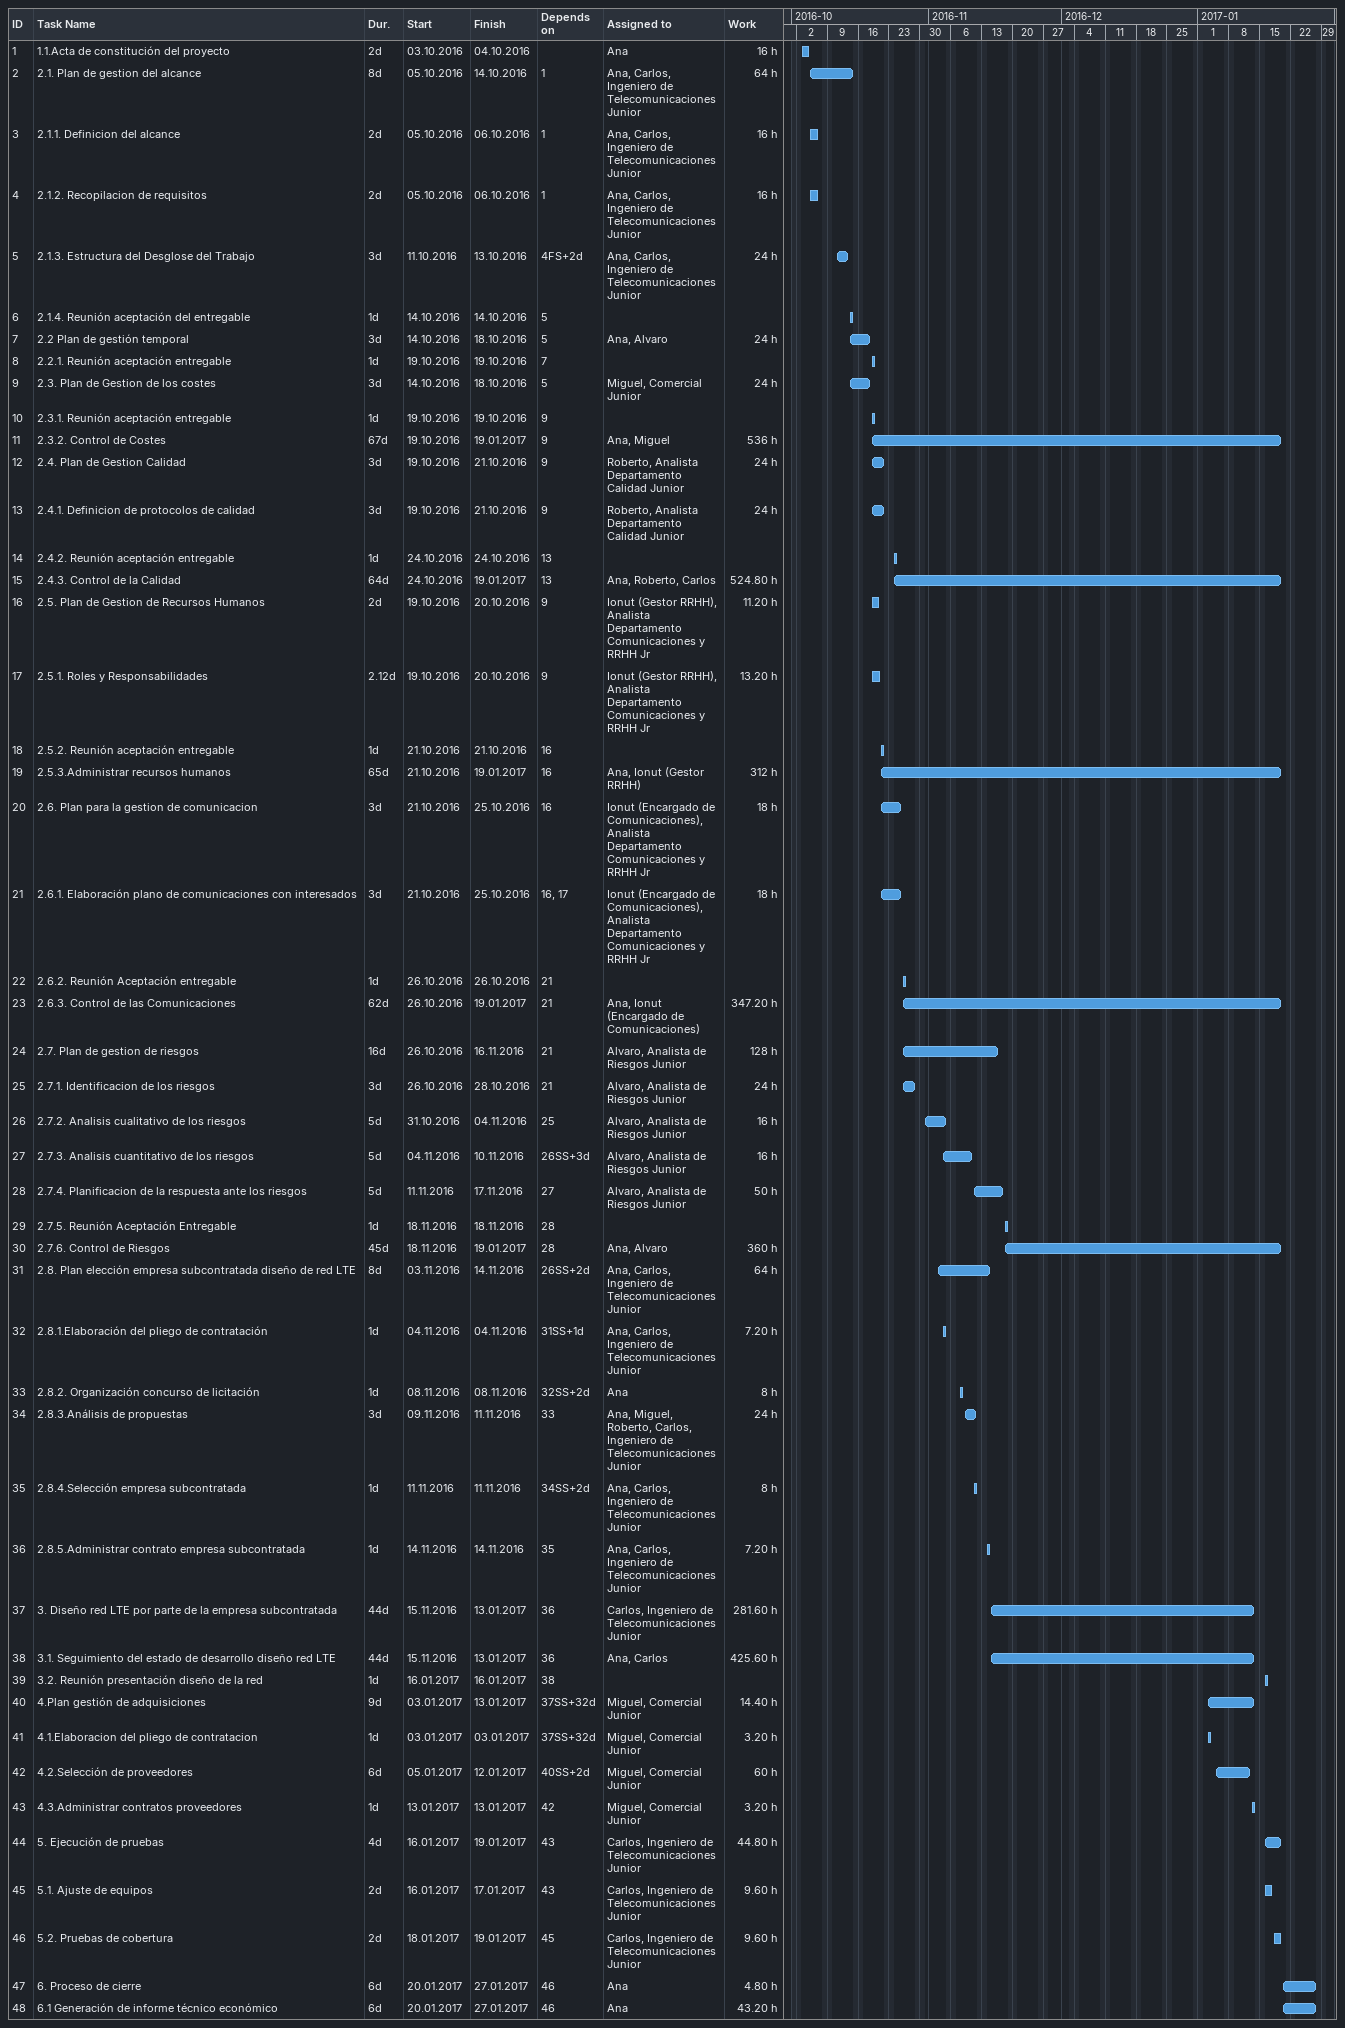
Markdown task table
| ID | Task | Duration | Start | Finish | Predecessors | Resources | Work (h) |
|---|---|---|---|---|---|---|---|
| 1 | 1.1.Acta de constitución del proyecto | 2d | 2016-10-03 | 2016-10-04 |  | Ana | 16 |
| 2 | 2.1. Plan de gestion del alcance | 8d | 2016-10-05 | 2016-10-14 | 1 | Ana, Carlos, Ingeniero de Telecomunicaciones Junior | 64 |
| 3 | 2.1.1. Definicion del alcance | 2d | 2016-10-05 | 2016-10-06 | 1 | Ana, Carlos, Ingeniero de Telecomunicaciones Junior | 16 |
| 4 | 2.1.2. Recopilacion de requisitos | 2d | 2016-10-05 | 2016-10-06 | 1 | Ana, Carlos, Ingeniero de Telecomunicaciones Junior | 16 |
| 5 | 2.1.3. Estructura del Desglose del Trabajo | 3d | 2016-10-11 | 2016-10-13 | 4FS+2d | Ana, Carlos, Ingeniero de Telecomunicaciones Junior | 24 |
| 6 | 2.1.4. Reunión aceptación del entregable | 1d | 2016-10-14 | 2016-10-14 | 5 |  |  |
| 7 | 2.2 Plan de gestión temporal | 3d | 2016-10-14 | 2016-10-18 | 5 | Ana, Alvaro | 24 |
| 8 | 2.2.1. Reunión aceptación entregable | 1d | 2016-10-19 | 2016-10-19 | 7 |  |  |
| 9 | 2.3. Plan de Gestion de los costes | 3d | 2016-10-14 | 2016-10-18 | 5 | Miguel, Comercial Junior | 24 |
| 10 | 2.3.1. Reunión aceptación entregable | 1d | 2016-10-19 | 2016-10-19 | 9 |  |  |
| 11 | 2.3.2. Control de Costes | 67d | 2016-10-19 | 2017-01-19 | 9 | Ana, Miguel | 536 |
| 12 | 2.4. Plan de Gestion Calidad | 3d | 2016-10-19 | 2016-10-21 | 9 | Roberto, Analista Departamento Calidad Junior | 24 |
| 13 | 2.4.1. Definicion de protocolos de calidad | 3d | 2016-10-19 | 2016-10-21 | 9 | Roberto, Analista Departamento Calidad Junior | 24 |
| 14 | 2.4.2. Reunión aceptación entregable | 1d | 2016-10-24 | 2016-10-24 | 13 |  |  |
| 15 | 2.4.3. Control de la Calidad | 64d | 2016-10-24 | 2017-01-19 | 13 | Ana, Roberto, Carlos | 524.80 |
| 16 | 2.5. Plan de Gestion de Recursos Humanos | 2d | 2016-10-19 | 2016-10-20 | 9 | Ionut (Gestor RRHH), Analista Departamento Comunicaciones y RRHH Jr | 11.20 |
| 17 | 2.5.1. Roles y Responsabilidades | 2.12d | 2016-10-19 | 2016-10-20 | 9 | Ionut (Gestor RRHH), Analista Departamento Comunicaciones y RRHH Jr | 13.20 |
| 18 | 2.5.2. Reunión aceptación entregable | 1d | 2016-10-21 | 2016-10-21 | 16 |  |  |
| 19 | 2.5.3.Administrar recursos humanos | 65d | 2016-10-21 | 2017-01-19 | 16 | Ana, Ionut (Gestor RRHH) | 312 |
| 20 | 2.6. Plan para la gestion de comunicacion | 3d | 2016-10-21 | 2016-10-25 | 16 | Ionut (Encargado de Comunicaciones), Analista Departamento Comunicaciones y RRHH Jr | 18 |
| 21 | 2.6.1. Elaboración plano de comunicaciones con interesados | 3d | 2016-10-21 | 2016-10-25 | 16, 17 | Ionut (Encargado de Comunicaciones), Analista Departamento Comunicaciones y RRHH Jr | 18 |
| 22 | 2.6.2. Reunión Aceptación entregable | 1d | 2016-10-26 | 2016-10-26 | 21 |  |  |
| 23 | 2.6.3. Control de las Comunicaciones | 62d | 2016-10-26 | 2017-01-19 | 21 | Ana, Ionut (Encargado de Comunicaciones) | 347.20 |
| 24 | 2.7. Plan de gestion de riesgos | 16d | 2016-10-26 | 2016-11-16 | 21 | Alvaro, Analista de Riesgos Junior | 128 |
| 25 | 2.7.1. Identificacion de los riesgos | 3d | 2016-10-26 | 2016-10-28 | 21 | Alvaro, Analista de Riesgos Junior | 24 |
| 26 | 2.7.2. Analisis cualitativo de los riesgos | 5d | 2016-10-31 | 2016-11-04 | 25 | Alvaro, Analista de Riesgos Junior | 16 |
| 27 | 2.7.3. Analisis cuantitativo de los riesgos | 5d | 2016-11-04 | 2016-11-10 | 26SS+3d | Alvaro, Analista de Riesgos Junior | 16 |
| 28 | 2.7.4. Planificacion de la respuesta ante los riesgos | 5d | 2016-11-11 | 2016-11-17 | 27 | Alvaro, Analista de Riesgos Junior | 50 |
| 29 | 2.7.5. Reunión Aceptación Entregable | 1d | 2016-11-18 | 2016-11-18 | 28 |  |  |
| 30 | 2.7.6. Control de Riesgos | 45d | 2016-11-18 | 2017-01-19 | 28 | Ana, Alvaro | 360 |
| 31 | 2.8. Plan elección empresa subcontratada diseño de red LTE | 8d | 2016-11-03 | 2016-11-14 | 26SS+2d | Ana, Carlos, Ingeniero de Telecomunicaciones Junior | 64 |
| 32 | 2.8.1.Elaboración del pliego de contratación | 1d | 2016-11-04 | 2016-11-04 | 31SS+1d | Ana, Carlos, Ingeniero de Telecomunicaciones Junior | 7.20 |
| 33 | 2.8.2. Organización concurso de licitación | 1d | 2016-11-08 | 2016-11-08 | 32SS+2d | Ana | 8 |
| 34 | 2.8.3.Análisis de propuestas | 3d | 2016-11-09 | 2016-11-11 | 33 | Ana, Miguel, Roberto, Carlos, Ingeniero de Telecomunicaciones Junior | 24 |
| 35 | 2.8.4.Selección empresa subcontratada | 1d | 2016-11-11 | 2016-11-11 | 34SS+2d | Ana, Carlos, Ingeniero de Telecomunicaciones Junior | 8 |
| 36 | 2.8.5.Administrar contrato empresa subcontratada | 1d | 2016-11-14 | 2016-11-14 | 35 | Ana, Carlos, Ingeniero de Telecomunicaciones Junior | 7.20 |
| 37 | 3. Diseño red LTE por parte de la empresa subcontratada | 44d | 2016-11-15 | 2017-01-13 | 36 | Carlos, Ingeniero de Telecomunicaciones Junior | 281.60 |
| 38 | 3.1. Seguimiento del estado de desarrollo diseño red LTE | 44d | 2016-11-15 | 2017-01-13 | 36 | Ana, Carlos | 425.60 |
| 39 | 3.2. Reunión presentación diseño de la red | 1d | 2017-01-16 | 2017-01-16 | 38 |  |  |
| 40 | 4.Plan gestión de adquisiciones | 9d | 2017-01-03 | 2017-01-13 | 37SS+32d | Miguel, Comercial Junior | 14.40 |
| 41 | 4.1.Elaboracion del pliego de contratacion | 1d | 2017-01-03 | 2017-01-03 | 37SS+32d | Miguel, Comercial Junior | 3.20 |
| 42 | 4.2.Selección de proveedores | 6d | 2017-01-05 | 2017-01-12 | 40SS+2d | Miguel, Comercial Junior | 60 |
| 43 | 4.3.Administrar contratos proveedores | 1d | 2017-01-13 | 2017-01-13 | 42 | Miguel, Comercial Junior | 3.20 |
| 44 | 5. Ejecución de pruebas | 4d | 2017-01-16 | 2017-01-19 | 43 | Carlos, Ingeniero de Telecomunicaciones Junior | 44.80 |
| 45 | 5.1. Ajuste de equipos | 2d | 2017-01-16 | 2017-01-17 | 43 | Carlos, Ingeniero de Telecomunicaciones Junior | 9.60 |
| 46 | 5.2. Pruebas de cobertura | 2d | 2017-01-18 | 2017-01-19 | 45 | Carlos, Ingeniero de Telecomunicaciones Junior | 9.60 |
| 47 | 6. Proceso de cierre | 6d | 2017-01-20 | 2017-01-27 | 46 | Ana | 4.80 |
| 48 | 6.1 Generación de informe técnico económico | 6d | 2017-01-20 | 2017-01-27 | 46 | Ana | 43.20 |
